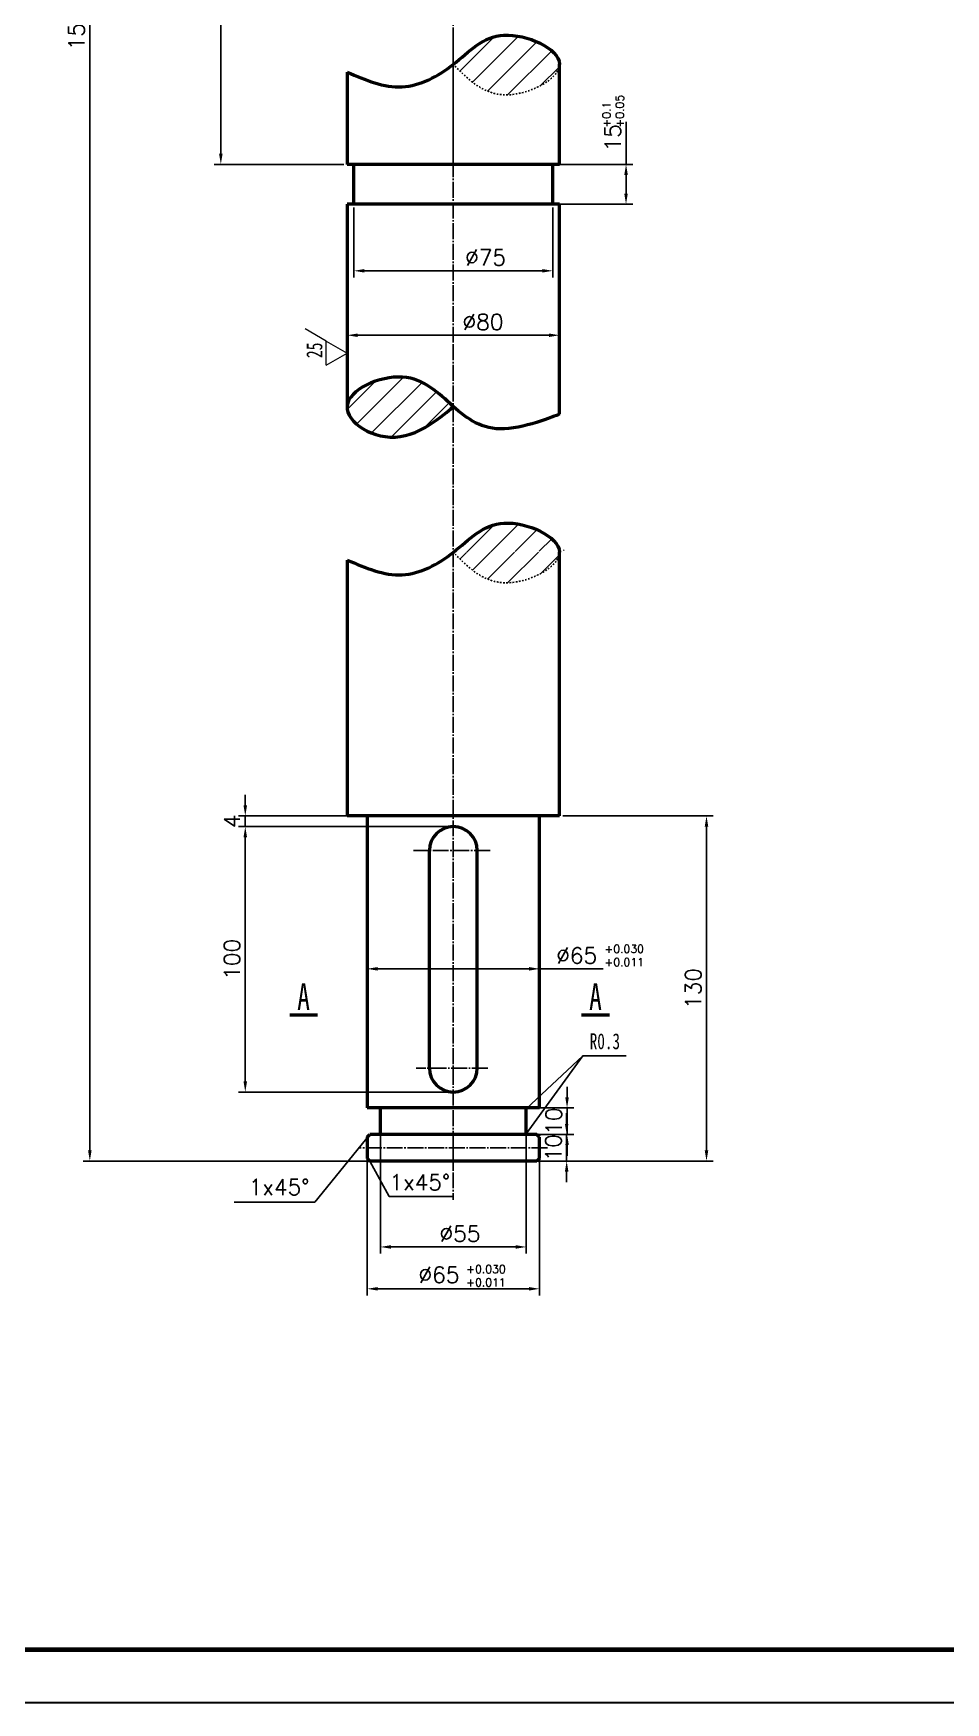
# Model space of a CAD drawing. Header units: millimetres. Extents: x -11803 to 14115, y -852 to 12275.
# Drawn here: x -7058 to -5339, y 6298 to 9443 of the extents above; entities that cross this region are included whole.
import ezdxf

# ---------------------------------------------------------------- set-up
doc = ezdxf.new("R2010")
doc.units = ezdxf.units.MM
for name, pattern in [('ACAD_ISO03W100', [30, 12, -18]), ('CENTERX2', [101.60000000000001, 63.5, -12.7, 12.7, -12.7]), ('EB_DASH', [6, 3, -3]), ('EB_DASHDOT', [39, 30, -3, 3, -3])]:
    doc.linetypes.add(name, pattern=pattern)
doc.layers.get('Defpoints').update_dxf_attribs({"lineweight": 0})
for name, color, linetype, lineweight in [('CAXA0', 7, 'Continuous', 70), ('CAXA1', 1, 'EB_DASHDOT', 25), ('中心线', 1, 'CENTERX2', 25), ('粗实线', 7, 'Continuous', 50), ('边框线', 2, 'Continuous', 90)]:
    doc.layers.add(name, color=color, linetype=linetype, lineweight=lineweight)
doc.layers.add('细实线', color=125, linetype='Continuous')
doc.layers.add('虚线', color=4, linetype='ACAD_ISO03W100')
doc.styles.add('6', font='SIMFANG.TTF', dxfattribs={"width": 0.72})
doc.styles.get("Standard").update_dxf_attribs({"font": 'txt', "bigfont": 'gbcbig.shx'})
doc.styles.add('TXT', font='SIMFANG.TTF', dxfattribs={"width": 0.7})
doc.dimstyles.new('Copy of ISO-25', dxfattribs={"dimtxt": 30, "dimasz": 20, "dimexe": 12.5, "dimexo": 6.25, "dimgap": 10, "dimtad": 1, "dimtxsty": 'Standard', "dimcen": 0, "dimadec": 0, "dimazin": 0, "dimtfac": 1, "dimtmove": 0, "dimatfit": 3, "dimfxl": 0, "dimtolj": 1, "dimtzin": 0, "dimarcsym": 0})

# ---------------------------------------------------------------- blocks, each defined once
blk = doc.blocks.new('*D235')
at = {"layer": 'Defpoints', "color": 0, "lineweight": 25}
for p in [(-6079.57953869523, 9195.96323980553), (-6079.57953869523, 9120.963239805533), (-5941.599022834386, 9120.963239805533)]:
    blk.add_point(p, dxfattribs=at)
at = {"layer": '细实线', "color": 0, "lineweight": -2}
for p, q in [((-5941.599022834386, 9195.96323980553), (-5941.599022834386, 9275.96323980553)), ((-6073.32953869523, 9195.96323980553), (-5929.099022834386, 9195.96323980553)), ((-5941.599022834386, 9140.963239805533), (-5941.599022834386, 9175.96323980553)), ((-6073.32953869523, 9120.963239805533), (-5929.099022834386, 9120.963239805533))]:
    blk.add_line(p, q, dxfattribs=at)
at = {"layer": '细实线', "color": 0, "lineweight": 25}
for points in [[(-5944.932356167719, 9175.96323980553), (-5938.265689501053, 9175.96323980553), (-5941.599022834386, 9195.96323980553)], [(-5944.932356167719, 9140.963239805533), (-5938.265689501053, 9140.963239805533), (-5941.599022834386, 9120.963239805533)]]:
    blk.add_solid(points, dxfattribs=at)
at = {"layer": '细实线', "color": 0, "insert": (-5966.599022834387, 9245.963239805527), "char_height": 30, "attachment_point": 5, "rotation": 90}
blk.add_mtext('\\A1;15', dxfattribs=at)
blk = doc.blocks.new('*D236')
at = {"layer": 'Defpoints', "color": 0, "lineweight": 25}
for p in [(-6454.579538695247, 9120.96323980553), (-6079.57953869523, 9120.963239805533), (-6079.57953869523, 8995.464666946293)]:
    blk.add_point(p, dxfattribs=at)
at = {"layer": '细实线', "color": 0, "lineweight": -2}
for p, q in [((-6454.579538695247, 9114.71323980553), (-6454.579538695247, 8982.964666946293)), ((-6079.57953869523, 9114.713239805533), (-6079.57953869523, 8982.964666946293)), ((-6434.579538695247, 8995.464666946293), (-6099.57953869523, 8995.464666946293))]:
    blk.add_line(p, q, dxfattribs=at)
at = {"layer": '细实线', "color": 0, "lineweight": 25}
for points in [[(-6434.579538695247, 8998.798000279627), (-6434.579538695247, 8992.131333612959), (-6454.579538695247, 8995.464666946293)], [(-6099.57953869523, 8998.798000279627), (-6099.57953869523, 8992.131333612959), (-6079.57953869523, 8995.464666946293)]]:
    blk.add_solid(points, dxfattribs=at)
at = {"layer": '细实线', "color": 0, "insert": (-6206.252444260448, 9020.464666946293), "char_height": 30, "attachment_point": 5}
blk.add_mtext('\\A1;%%c75', dxfattribs=at)
blk = doc.blocks.new('*D237')
at = {"layer": 'Defpoints', "color": 0, "lineweight": 25}
for p in [(-6467.079538695245, 8871.771625117208), (-6067.055114965266, 8874.05762182269), (-6067.055114965266, 8871.81083841979)]:
    blk.add_point(p, dxfattribs=at)
at = {"layer": '细实线', "color": 0, "lineweight": -2}
for p, q in [((-6467.079538695245, 8878.021625117208), (-6467.079538695245, 8886.55762182269)), ((-6447.079538695245, 8874.05762182269), (-6087.055114965266, 8874.05762182269)), ((-6067.055114965266, 8878.06083841979), (-6067.055114965266, 8886.55762182269))]:
    blk.add_line(p, q, dxfattribs=at)
at = {"layer": '细实线', "color": 0, "lineweight": 25}
for points in [[(-6447.079538695245, 8877.390955156025), (-6447.079538695245, 8870.724288489357), (-6467.079538695245, 8874.05762182269)], [(-6087.055114965266, 8877.390955156025), (-6087.055114965266, 8870.724288489357), (-6067.055114965266, 8874.05762182269)]]:
    blk.add_solid(points, dxfattribs=at)
at = {"layer": '细实线', "color": 0, "insert": (-6211.000502374402, 8899.05762182269), "char_height": 30, "attachment_point": 5}
blk.add_mtext('\\A1;%%c80', dxfattribs=at)
blk = doc.blocks.new('*D238')
at = {"layer": 'Defpoints', "color": 0, "lineweight": 25}
for p in [(-6414.763645172454, 11605.80897658528), (-6951.863180174652, 7318.450823155396), (-6414.763645172454, 7318.450823155396)]:
    blk.add_point(p, dxfattribs=at)
at = {"layer": '细实线', "color": 0, "lineweight": -2}
for p, q in [((-6421.013645172454, 11605.80897658528), (-6964.363180174651, 11605.80897658528)), ((-6951.863180174651, 11585.80897658528), (-6951.863180174652, 7338.450823155396)), ((-6421.013645172454, 7318.450823155396), (-6964.363180174652, 7318.450823155396))]:
    blk.add_line(p, q, dxfattribs=at)
at = {"layer": '细实线', "color": 0, "lineweight": 25}
for points in [[(-6955.196513507984, 11585.80897658528), (-6948.529846841318, 11585.80897658528), (-6951.863180174651, 11605.80897658528)], [(-6955.196513507985, 7338.450823155396), (-6948.529846841319, 7338.450823155396), (-6951.863180174652, 7318.450823155396)]]:
    blk.add_solid(points, dxfattribs=at)
at = {"layer": '细实线', "color": 0, "insert": (-6976.863180174653, 9462.129899870337), "char_height": 30, "attachment_point": 5, "rotation": 90}
blk.add_mtext('\\A1;1550', dxfattribs=at)
blk = doc.blocks.new('*D239')
at = {"layer": 'Defpoints', "color": 0, "lineweight": 25}
for p in [(-6142.967912314563, 7418.450823155396), (-6142.967912314562, 7368.450823155396), (-6052.727724963976, 7368.450823155396)]:
    blk.add_point(p, dxfattribs=at)
at = {"layer": '细实线', "color": 0, "lineweight": -2}
for p, q in [((-6052.727724963976, 7438.450823155396), (-6052.727724963976, 7458.450823155396)), ((-6136.717912314563, 7418.450823155396), (-6040.227724963976, 7418.450823155396)), ((-6052.727724963976, 7418.450823155396), (-6052.727724963976, 7368.450823155396)), ((-6136.717912314562, 7368.450823155396), (-6040.227724963976, 7368.450823155396)), ((-6052.727724963976, 7348.450823155396), (-6052.727724963976, 7328.450823155396))]:
    blk.add_line(p, q, dxfattribs=at)
at = {"layer": '细实线', "color": 0, "lineweight": 25}
for points in [[(-6056.061058297309, 7438.450823155396), (-6049.394391630643, 7438.450823155396), (-6052.727724963976, 7418.450823155396)], [(-6056.061058297309, 7348.450823155396), (-6049.394391630643, 7348.450823155396), (-6052.727724963976, 7368.450823155396)]]:
    blk.add_solid(points, dxfattribs=at)
at = {"layer": '细实线', "color": 0, "insert": (-6077.727724963977, 7393.450823155395), "char_height": 30, "attachment_point": 5, "rotation": 90}
blk.add_mtext('\\A1;10', dxfattribs=at)
blk = doc.blocks.new('*D240')
at = {"layer": 'Defpoints', "color": 0, "lineweight": 25}
for p in [(-6188.087417466657, 7368.450823155396), (-6188.087417466657, 7318.450823155396), (-6053.469890632934, 7318.450823155395)]:
    blk.add_point(p, dxfattribs=at)
at = {"layer": '细实线', "color": 0, "lineweight": -2}
for p, q in [((-6053.469890632934, 7388.450823155395), (-6053.469890632934, 7408.450823155395)), ((-6181.837417466657, 7368.450823155396), (-6040.969890632934, 7368.450823155395)), ((-6053.469890632934, 7368.450823155395), (-6053.469890632934, 7318.450823155395)), ((-6181.837417466657, 7318.450823155396), (-6040.969890632934, 7318.450823155395)), ((-6053.469890632934, 7298.450823155395), (-6053.469890632934, 7278.450823155395))]:
    blk.add_line(p, q, dxfattribs=at)
at = {"layer": '细实线', "color": 0, "lineweight": 25}
for points in [[(-6056.803223966267, 7388.450823155395), (-6050.136557299601, 7388.450823155395), (-6053.469890632934, 7368.450823155395)], [(-6056.803223966267, 7298.450823155395), (-6050.136557299601, 7298.450823155395), (-6053.469890632934, 7318.450823155395)]]:
    blk.add_solid(points, dxfattribs=at)
at = {"layer": '细实线', "color": 0, "insert": (-6078.469890632936, 7343.450823155395), "char_height": 30, "attachment_point": 5, "rotation": 90}
blk.add_mtext('\\A1;10', dxfattribs=at)
blk = doc.blocks.new('*D241')
at = {"layer": 'Defpoints', "color": 0, "lineweight": 25}
for p in [(-6067.002002671634, 7968.450823155395), (-6187.462417466657, 7318.450823155396), (-5790.01418146749, 7318.450823155395)]:
    blk.add_point(p, dxfattribs=at)
at = {"layer": '细实线', "color": 0, "lineweight": -2}
for p, q in [((-6060.752002671634, 7968.450823155395), (-5777.51418146749, 7968.450823155395)), ((-5790.01418146749, 7948.450823155395), (-5790.01418146749, 7338.450823155395)), ((-6181.212417466657, 7318.450823155396), (-5777.51418146749, 7318.450823155395))]:
    blk.add_line(p, q, dxfattribs=at)
at = {"layer": '细实线', "color": 0, "lineweight": 25}
for points in [[(-5793.347514800823, 7948.450823155395), (-5786.680848134157, 7948.450823155395), (-5790.01418146749, 7968.450823155395)], [(-5793.347514800823, 7338.450823155395), (-5786.680848134157, 7338.450823155395), (-5790.01418146749, 7318.450823155395)]]:
    blk.add_solid(points, dxfattribs=at)
at = {"layer": '细实线', "color": 0, "insert": (-5815.014181467491, 7643.450823155395), "char_height": 30, "attachment_point": 5, "rotation": 90}
blk.add_mtext('\\A1;130', dxfattribs=at)
blk = doc.blocks.new('*D242')
at = {"layer": 'Defpoints', "color": 0, "lineweight": 25}
for p in [(-6267.002002671634, 7968.450823155395), (-6658.998432698459, 7948.450823155395), (-6267.002002671634, 7948.450823155395)]:
    blk.add_point(p, dxfattribs=at)
at = {"layer": '细实线', "color": 0, "lineweight": -2}
for p, q in [((-6658.998432698459, 7988.450823155395), (-6658.998432698459, 8008.450823155395)), ((-6273.252002671634, 7968.450823155395), (-6671.498432698459, 7968.450823155395)), ((-6658.998432698459, 7968.450823155395), (-6658.998432698459, 7948.450823155395)), ((-6273.252002671634, 7948.450823155395), (-6671.498432698459, 7948.450823155395)), ((-6658.998432698459, 7928.450823155395), (-6658.998432698459, 7908.450823155395))]:
    blk.add_line(p, q, dxfattribs=at)
at = {"layer": '细实线', "color": 0, "lineweight": 25}
for points in [[(-6662.331766031792, 7988.450823155395), (-6655.665099365126, 7988.450823155395), (-6658.998432698459, 7968.450823155395)], [(-6662.331766031792, 7928.450823155395), (-6655.665099365126, 7928.450823155395), (-6658.998432698459, 7948.450823155395)]]:
    blk.add_solid(points, dxfattribs=at)
at = {"layer": '细实线', "color": 0, "insert": (-6683.99843269846, 7958.450823155394), "char_height": 30, "attachment_point": 5, "rotation": 90}
blk.add_mtext('\\A1;4', dxfattribs=at)
blk = doc.blocks.new('*D243')
at = {"layer": 'Defpoints', "color": 0, "lineweight": 25}
for p in [(-6267.002002671634, 7948.450823155395), (-6658.99843269846, 7448.450823155395), (-6267.002002671634, 7448.450823155395)]:
    blk.add_point(p, dxfattribs=at)
at = {"layer": '细实线', "color": 0, "lineweight": -2}
for p, q in [((-6273.252002671634, 7948.450823155395), (-6671.49843269846, 7948.450823155395)), ((-6658.99843269846, 7928.450823155395), (-6658.99843269846, 7468.450823155395)), ((-6273.252002671634, 7448.450823155395), (-6671.49843269846, 7448.450823155395))]:
    blk.add_line(p, q, dxfattribs=at)
at = {"layer": '细实线', "color": 0, "lineweight": 25}
for points in [[(-6662.331766031793, 7928.450823155395), (-6655.665099365126, 7928.450823155395), (-6658.99843269846, 7948.450823155395)], [(-6662.331766031793, 7468.450823155395), (-6655.665099365126, 7468.450823155395), (-6658.99843269846, 7448.450823155395)]]:
    blk.add_solid(points, dxfattribs=at)
at = {"layer": '细实线', "color": 0, "insert": (-6683.99843269846, 7698.450823155394), "char_height": 30, "attachment_point": 5, "rotation": 90}
blk.add_mtext('\\A1;100', dxfattribs=at)
blk = doc.blocks.new('*D244')
at = {"layer": 'Defpoints', "color": 0, "lineweight": 25}
for p in [(-6429.502002671634, 7693.450823155395), (-6104.502002671641, 7693.450823155395), (-6104.502002671641, 7680.510533012937)]:
    blk.add_point(p, dxfattribs=at)
at = {"layer": '细实线', "color": 0, "lineweight": -2}
for p, q in [((-6429.502002671634, 7687.200823155395), (-6429.502002671634, 7668.010533012937)), ((-6409.502002671634, 7680.510533012937), (-6124.502002671641, 7680.510533012937)), ((-6104.502002671641, 7687.200823155395), (-6104.502002671641, 7668.010533012937)), ((-6104.502002671641, 7680.510533012937), (-5984.502002671641, 7680.510533012937))]:
    blk.add_line(p, q, dxfattribs=at)
at = {"layer": '细实线', "color": 0, "lineweight": 25}
for points in [[(-6409.502002671634, 7683.84386634627), (-6409.502002671634, 7677.177199679604), (-6429.502002671634, 7680.510533012937)], [(-6124.502002671641, 7683.84386634627), (-6124.502002671641, 7677.177199679604), (-6104.502002671641, 7680.510533012937)]]:
    blk.add_solid(points, dxfattribs=at)
at = {"layer": '细实线', "color": 0, "insert": (-6034.502002671641, 7705.510533012937), "char_height": 30, "attachment_point": 5}
blk.add_mtext('\\A1;%%C65', dxfattribs=at)
blk = doc.blocks.new('*D245')
at = {"layer": 'Defpoints', "color": 0, "lineweight": 25}
for p in [(-6404.502002671634, 7393.450823155269), (-6129.502002671634, 7393.450823155185), (-6129.502002671634, 7156.543231015319)]:
    blk.add_point(p, dxfattribs=at)
at = {"layer": '细实线', "color": 0, "lineweight": -2}
for p, q in [((-6404.502002671634, 7387.200823155269), (-6404.502002671634, 7144.043231015319)), ((-6129.502002671634, 7387.200823155185), (-6129.502002671634, 7144.043231015319)), ((-6384.502002671634, 7156.543231015319), (-6149.502002671634, 7156.543231015319))]:
    blk.add_line(p, q, dxfattribs=at)
at = {"layer": '细实线', "color": 0, "lineweight": 25}
for points in [[(-6384.502002671634, 7159.876564348652), (-6384.502002671634, 7153.209897681986), (-6404.502002671634, 7156.543231015319)], [(-6149.502002671634, 7159.876564348652), (-6149.502002671634, 7153.209897681986), (-6129.502002671634, 7156.543231015319)]]:
    blk.add_solid(points, dxfattribs=at)
at = {"layer": '细实线', "color": 0, "insert": (-6254.351376336257, 7181.543231015319), "char_height": 30, "attachment_point": 5}
blk.add_mtext('\\A1;%%C55', dxfattribs=at)
blk = doc.blocks.new('*D246')
at = {"layer": 'Defpoints', "color": 0, "lineweight": 25}
for p in [(-6429.502002671634, 7343.450823155396), (-6104.502002671634, 7343.450823155396), (-6104.502002671634, 7077.747976880746)]:
    blk.add_point(p, dxfattribs=at)
at = {"layer": '细实线', "color": 0, "lineweight": -2}
for p, q in [((-6429.502002671634, 7337.200823155396), (-6429.502002671634, 7065.247976880746)), ((-6104.502002671634, 7337.200823155396), (-6104.502002671634, 7065.247976880746)), ((-6409.502002671634, 7077.747976880746), (-6124.502002671634, 7077.747976880746))]:
    blk.add_line(p, q, dxfattribs=at)
at = {"layer": '细实线', "color": 0, "lineweight": 25}
for points in [[(-6409.502002671634, 7081.081310214079), (-6409.502002671634, 7074.414643547413), (-6429.502002671634, 7077.747976880746)], [(-6124.502002671634, 7081.081310214079), (-6124.502002671634, 7074.414643547413), (-6104.502002671634, 7077.747976880746)]]:
    blk.add_solid(points, dxfattribs=at)
at = {"layer": '细实线', "color": 0, "insert": (-6294.079708876161, 7104.057001517198), "char_height": 30, "attachment_point": 5}
blk.add_mtext('\\A1;%%C65', dxfattribs=at)
blk = doc.blocks.new('*D253')
at = {"layer": 'Defpoints', "color": 0, "lineweight": 25}
for p in [(-6705.046504171027, 9910.808976585282), (-6455.57953869523, 9910.808976585282), (-6467.079538695245, 9195.96323980553)]:
    blk.add_point(p, dxfattribs=at)
at = {"layer": '细实线', "color": 0, "lineweight": -2}
for p, q in [((-6461.82953869523, 9910.808976585282), (-6717.546504171027, 9910.808976585282)), ((-6705.046504171027, 9215.96323980553), (-6705.046504171027, 9890.808976585282)), ((-6473.329538695245, 9195.96323980553), (-6717.546504171027, 9195.96323980553))]:
    blk.add_line(p, q, dxfattribs=at)
at = {"layer": '细实线', "color": 0, "lineweight": 25}
for points in [[(-6708.37983750436, 9890.808976585282), (-6701.713170837694, 9890.808976585282), (-6705.046504171027, 9910.808976585282)], [(-6708.37983750436, 9215.96323980553), (-6701.713170837694, 9215.96323980553), (-6705.046504171027, 9195.96323980553)]]:
    blk.add_solid(points, dxfattribs=at)
at = {"layer": '细实线', "color": 0, "insert": (-6730.046504171028, 9553.386108195404), "char_height": 30, "attachment_point": 5, "rotation": 90}
blk.add_mtext('\\A1;191', dxfattribs=at)

msp = doc.modelspace()

# ---------------------------------------------------------------- hatches: boundary and pattern name
at = {"layer": '粗实线', "lineweight": 25}
h = msp.add_hatch(dxfattribs=at)
h.set_pattern_fill('ANSI31', color=256, scale=10, style=0)
h.set_pattern_definition([(45, (7914.472290572128, 1383.271806829358), (-22.45064030267288, 22.45064030267288), [])])
edge = h.paths.add_edge_path()
edge.add_spline(control_points=[(-6371.08848937762, 8795.284945198633), (-6377.104514215691, 8795.166580447514), (-6383.312491003904, 8794.560466838346), (-6389.541556862718, 8793.524088042166)], knot_values=[344.4881890588413, 344.4881890588413, 344.4881890588413, 344.4881890588413, 360.8920552462677, 360.8920552462677, 360.8920552462677, 360.8920552462677], weights=[0.9999999999999998, 0.9999999999999998, 0.9999999999999998, 0.9999999999999998], degree=3, periodic=0)
edge.add_spline(control_points=[(-6389.541556862718, 8793.524088042166), (-6393.694267435261, 8792.833168844712), (-6397.856350928068, 8791.951020675253), (-6401.977181302762, 8790.894675732616)], knot_values=[360.8920552462677, 360.8920552462677, 360.8920552462677, 360.8920552462677, 371.8279660378852, 371.8279660378852, 371.8279660378852, 371.8279660378852], weights=[0.9999999999999998, 0.9999999999999998, 0.9999999999999998, 0.9999999999999998], degree=3, periodic=0)
edge.add_spline(control_points=[(-6401.977181302762, 8790.894675732616), (-6406.098011677479, 8789.838330789986), (-6410.177588934032, 8788.607789074164), (-6414.165287034142, 8787.220082784)], knot_values=[371.8279660378852, 371.8279660378852, 371.8279660378852, 371.8279660378852, 382.7638768295027, 382.7638768295027, 382.7638768295027, 382.7638768295027], weights=[0.9999999999999998, 0.9999999999999997, 0.9999999999999996, 0.9999999999999994], degree=3, periodic=0)
edge.add_spline(control_points=[(-6414.165287034142, 8787.220082784), (-6420.146834184226, 8785.13852334874), (-6425.921653232244, 8782.703343621197), (-6431.31888129855, 8779.972027272386)], knot_values=[382.7638768295027, 382.7638768295027, 382.7638768295027, 382.7638768295027, 399.167743016929, 399.167743016929, 399.167743016929, 399.167743016929], weights=[0.9999999999999994, 0.9999999999999996, 0.9999999999999997, 0.9999999999999998], degree=3, periodic=0)
edge.add_spline(control_points=[(-6431.31888129855, 8779.972027272386), (-6434.917033342772, 8778.151149706515), (-6438.347367172919, 8776.198655864533), (-6441.559256750612, 8774.13157794526)], knot_values=[399.167743016929, 399.167743016929, 399.167743016929, 399.167743016929, 410.1036538085465, 410.1036538085465, 410.1036538085465, 410.1036538085465], weights=[0.9999999999999998, 0.9999999999999998, 0.9999999999999998, 0.9999999999999998], degree=3, periodic=0)
edge.add_spline(control_points=[(-6441.559256750612, 8774.13157794526), (-6444.771146328303, 8772.064500025988), (-6447.76459165354, 8769.882838029427), (-6450.488966687939, 8767.603624154404)], knot_values=[410.1036538085465, 410.1036538085465, 410.1036538085465, 410.1036538085465, 421.0395646001641, 421.0395646001641, 421.0395646001641, 421.0395646001641], weights=[0.9999999999999998, 0.9999999999999998, 0.9999999999999998, 0.9999999999999998], degree=3, periodic=0)
edge.add_spline(control_points=[(-6450.488966687939, 8767.603624154404), (-6453.213341722359, 8765.324410279387), (-6455.668646465918, 8762.947644525902), (-6457.804254880255, 8760.49035909278)], knot_values=[421.0395646001641, 421.0395646001641, 421.0395646001641, 421.0395646001641, 431.9754753917816, 431.9754753917816, 431.9754753917816, 431.9754753917816], weights=[0.9999999999999998, 0.9999999999999999, 0.9999999999999999, 0.9999999999999999], degree=3, periodic=0)
edge.add_spline(control_points=[(-6457.804254880255, 8760.49035909278), (-6459.405961191009, 8758.64739501794), (-6460.827838316576, 8756.759138623303), (-6462.048528397012, 8754.832775367751)], knot_values=[431.9754753917816, 431.9754753917816, 431.9754753917816, 431.9754753917816, 440.1774084854948, 440.1774084854948, 440.1774084854948, 440.1774084854948], weights=[0.9999999999999999, 0.9999999999999999, 0.9999999999999999, 0.9999999999999999], degree=3, periodic=0)
edge.add_spline(control_points=[(-6462.048528397012, 8754.832775367751), (-6462.862321783969, 8753.548533197383), (-6463.586698706424, 8752.247354644387), (-6464.215330909579, 8750.931368733614)], knot_values=[440.1774084854948, 440.1774084854948, 440.1774084854948, 440.1774084854948, 445.6453638813035, 445.6453638813035, 445.6453638813035, 445.6453638813035], weights=[0.9999999999999999, 0.9999999999999999, 0.9999999999999999, 0.9999999999999999], degree=3, periodic=0)
edge.add_spline(control_points=[(-6464.215330909579, 8750.931368733614), (-6464.843963112709, 8749.615382822836), (-6465.376850596567, 8748.284589554287), (-6465.807665106324, 8746.941117952814)], knot_values=[445.6453638813035, 445.6453638813035, 445.6453638813035, 445.6453638813035, 451.1133192771123, 451.1133192771123, 451.1133192771123, 451.1133192771123], weights=[0.9999999999999999, 0.9999999999999998, 0.9999999999999998, 0.9999999999999998], degree=3, periodic=0)
edge.add_spline(control_points=[(-6465.807665106324, 8746.941117952814), (-6466.238479616082, 8745.597646351342), (-6466.567221151741, 8744.241496416947), (-6466.787561458506, 8742.874797174483)], knot_values=[451.1133192771123, 451.1133192771123, 451.1133192771123, 451.1133192771123, 456.581274672921, 456.581274672921, 456.581274672921, 456.581274672921], weights=[0.9999999999999998, 0.9999999999999998, 0.9999999999999998, 0.9999999999999998], degree=3, periodic=0)
edge.add_spline(control_points=[(-6466.787561458506, 8742.874797174483), (-6466.900968089209, 8742.171372737315), (-6467.065515525783, 8740.799243886888), (-6467.118404653243, 8739.417661513084), (-6467.11836554919, 8738.745441164043)], knot_values=[456.581274672921, 456.581274672921, 456.581274672921, 456.581274672921, 459.3955686501554, 462.0492300687298, 462.0492300687298, 462.0492300687298, 462.0492300687298], weights=[0.9999999999999998, 0.9999999999999998, 0.9999999999999998, 0.9999999999999998, 0.9999999999999998], degree=3, periodic=0)
edge.add_line((-6467.079538695243, 8739.721778121559), (-6467.079538695245, 8737.309718580469))
edge.add_spline(control_points=[(-6467.079538695245, 8737.309718580418), (-6467.030566141795, 8736.399389643007), (-6466.935522656613, 8735.486574793089), (-6466.795863581945, 8734.572513459087)], knot_values=[463.9352558052053, 463.9352558052053, 463.9352558052053, 463.9352558052053, 467.5171854645386, 467.5171854645386, 467.5171854645386, 467.5171854645386], weights=[0.9999999999999998, 0.9999999999999998, 0.9999999999999998, 0.9999999999999998], degree=3, periodic=0)
edge.add_spline(control_points=[(-6466.795863581945, 8734.572513459087), (-6466.582668554813, 8733.17716316505), (-6466.265504865489, 8731.778908162494), (-6465.849549641553, 8730.382157503009)], knot_values=[467.5171854645386, 467.5171854645386, 467.5171854645386, 467.5171854645386, 472.9851408603473, 472.9851408603473, 472.9851408603473, 472.9851408603473], weights=[0.9999999999999998, 0.9999999999999998, 0.9999999999999998, 0.9999999999999998], degree=3, periodic=0)
edge.add_spline(control_points=[(-6465.849549641553, 8730.382157503009), (-6465.433594417615, 8728.98540684352), (-6464.918847659064, 8727.590160527103), (-6464.310486493479, 8726.200827605346)], knot_values=[472.9851408603473, 472.9851408603473, 472.9851408603473, 472.9851408603473, 478.4530962561561, 478.4530962561561, 478.4530962561561, 478.4530962561561], weights=[0.9999999999999998, 0.9999999999999998, 0.9999999999999998, 0.9999999999999998], degree=3, periodic=0)
edge.add_spline(control_points=[(-6464.310486493479, 8726.200827605346), (-6463.702125327894, 8724.81149468359), (-6463.000149755275, 8723.428075156495), (-6462.209736903198, 8722.054978075648)], knot_values=[478.4530962561561, 478.4530962561561, 478.4530962561561, 478.4530962561561, 483.9210516519649, 483.9210516519649, 483.9210516519649, 483.9210516519649], weights=[0.9999999999999998, 0.9999999999999998, 0.9999999999999998, 0.9999999999999998], degree=3, periodic=0)
edge.add_spline(control_points=[(-6462.209736903198, 8722.054978075648), (-6461.419324051121, 8720.6818809948), (-6460.540473919587, 8719.319106360203), (-6459.578363636176, 8717.971063223447)], knot_values=[483.9210516519649, 483.9210516519649, 483.9210516519649, 483.9210516519649, 489.3890070477737, 489.3890070477737, 489.3890070477737, 489.3890070477737], weights=[0.9999999999999998, 0.9999999999999998, 0.9999999999999998, 0.9999999999999998], degree=3, periodic=0)
edge.add_spline(control_points=[(-6459.578363636176, 8717.971063223447), (-6458.135198211061, 8715.948998518314), (-6456.504697444218, 8713.960079683324), (-6454.704334141228, 8712.01918726759)], knot_values=[489.3890070477737, 489.3890070477737, 489.3890070477737, 489.3890070477737, 497.5909401414868, 497.5909401414868, 497.5909401414868, 497.5909401414868], weights=[0.9999999999999998, 0.9999999999999998, 0.9999999999999998, 0.9999999999999998], degree=3, periodic=0)
edge.add_spline(control_points=[(-6454.704334141228, 8712.01918726759), (-6453.504091939234, 8710.725258990435), (-6452.228355276729, 8709.452675788507), (-6450.882301281294, 8708.205846713394)], knot_values=[497.5909401414868, 497.5909401414868, 497.5909401414868, 497.5909401414868, 503.0588955372956, 503.0588955372956, 503.0588955372956, 503.0588955372956], weights=[0.9999999999999998, 0.9999999999999998, 0.9999999999999998, 0.9999999999999998], degree=3, periodic=0)
edge.add_spline(control_points=[(-6450.882301281294, 8708.205846713394), (-6449.536247285856, 8706.95901763828), (-6448.119875957487, 8705.737942689982), (-6446.638364423765, 8704.547030920094)], knot_values=[503.0588955372956, 503.0588955372956, 503.0588955372956, 503.0588955372956, 508.5268509331044, 508.5268509331044, 508.5268509331044, 508.5268509331044], weights=[0.9999999999999998, 0.9999999999999998, 0.9999999999999998, 0.9999999999999998], degree=3, periodic=0)
edge.add_spline(control_points=[(-6446.638364423765, 8704.547030920094), (-6443.67534135632, 8702.165207380312), (-6440.451757467459, 8699.904036554159), (-6437.009029777812, 8697.798790854353)], knot_values=[508.5268509331044, 508.5268509331044, 508.5268509331044, 508.5268509331044, 519.4627617247219, 519.4627617247219, 519.4627617247219, 519.4627617247219], weights=[0.9999999999999998, 0.9999999999999998, 0.9999999999999998, 0.9999999999999998], degree=3, periodic=0)
edge.add_spline(control_points=[(-6437.009029777812, 8697.798790854353), (-6433.566302088162, 8695.693545154547), (-6429.904430597726, 8693.744224581089), (-6426.064832327131, 8691.986101546703)], knot_values=[519.4627617247219, 519.4627617247219, 519.4627617247219, 519.4627617247219, 530.3986725163395, 530.3986725163395, 530.3986725163395, 530.3986725163395], weights=[0.9999999999999998, 0.9999999999999998, 0.9999999999999998, 0.9999999999999998], degree=3, periodic=0)
edge.add_spline(control_points=[(-6426.064832327131, 8691.986101546703), (-6422.225234056536, 8690.227978512317), (-6418.207909005778, 8688.661053017), (-6414.054274195487, 8687.320597473477)], knot_values=[530.3986725163395, 530.3986725163395, 530.3986725163395, 530.3986725163395, 541.334583307957, 541.334583307957, 541.334583307957, 541.334583307957], weights=[0.9999999999999998, 0.9999999999999998, 0.9999999999999998, 0.9999999999999998], degree=3, periodic=0)
edge.add_spline(control_points=[(-6414.054274195487, 8687.320597473477), (-6409.900639385192, 8685.980141929951), (-6405.610694815368, 8684.866156338223), (-6401.225857506637, 8684.013913111006)], knot_values=[541.334583307957, 541.334583307957, 541.334583307957, 541.334583307957, 552.2704940995745, 552.2704940995745, 552.2704940995745, 552.2704940995745], weights=[0.9999999999999998, 1, 1, 1], degree=3, periodic=0)
edge.add_spline(control_points=[(-6401.225857506637, 8684.013913111006), (-6396.841020197902, 8683.16166988379), (-6392.361290150264, 8682.571169021088), (-6387.828084384346, 8682.277682935624)], knot_values=[552.2704940995745, 552.2704940995745, 552.2704940995745, 552.2704940995745, 563.206404891192, 563.206404891192, 563.206404891192, 563.206404891192], weights=[1, 1, 1, 1], degree=3, periodic=0)
edge.add_spline(control_points=[(-6387.828084384346, 8682.277682935624), (-6383.294878618428, 8681.98419685016), (-6378.708197134229, 8681.987725541934), (-6374.109456952378, 8682.323541423666)], knot_values=[563.206404891192, 563.206404891192, 563.206404891192, 563.206404891192, 574.1423156828096, 574.1423156828096, 574.1423156828096, 574.1423156828096], weights=[1, 1, 1, 1], degree=3, periodic=0)
edge.add_spline(control_points=[(-6374.109456952378, 8682.323541423666), (-6371.793185009717, 8682.492683596087), (-6367.18837115944, 8682.995864335273), (-6362.592359342716, 8683.849098108261), (-6360.317868807422, 8684.3503398002)], knot_values=[574.1423156828096, 574.1423156828096, 574.1423156828096, 574.1423156828096, 579.6504640739753, 585.0782264744271, 585.0782264744271, 585.0782264744271, 585.0782264744271], weights=[1, 1, 1, 1, 1], degree=3, periodic=0)
edge.add_spline(control_points=[(-6360.317868807422, 8684.3503398002), (-6355.73520218438, 8685.360246650145), (-6351.179423593057, 8686.685820006223), (-6346.686972886182, 8688.257777543367)], knot_values=[585.0782264744271, 585.0782264744271, 585.0782264744271, 585.0782264744271, 596.0141372660446, 596.0141372660446, 596.0141372660446, 596.0141372660446], weights=[1, 1, 1, 1], degree=3, periodic=0)
edge.add_spline(control_points=[(-6346.686972886182, 8688.257777543367), (-6342.194522179307, 8689.829735080513), (-6337.765399356878, 8691.648076798727), (-6333.436044271626, 8693.643520372942)], knot_values=[596.0141372660446, 596.0141372660446, 596.0141372660446, 596.0141372660446, 606.9500480576621, 606.9500480576621, 606.9500480576621, 606.9500480576621], weights=[1, 1, 1, 1], degree=3, periodic=0)
edge.add_spline(control_points=[(-6333.436044271626, 8693.643520372942), (-6326.942011643749, 8696.636685734262), (-6320.672456424514, 8700.028330271587), (-6314.750363116878, 8703.584626137817)], knot_values=[606.9500480576621, 606.9500480576621, 606.9500480576621, 606.9500480576621, 623.3539142450884, 623.3539142450884, 623.3539142450884, 623.3539142450884], weights=[1, 1, 1, 1], degree=3, periodic=0)
edge.add_spline(control_points=[(-6314.750363116878, 8703.584626137817), (-6306.854238706697, 8708.326353959459), (-6299.57582436158, 8713.36079525471), (-6293.206638903348, 8718.133691423049)], knot_values=[623.3539142450884, 623.3539142450884, 623.3539142450884, 623.3539142450884, 645.2257358283234, 645.2257358283234, 645.2257358283234, 645.2257358283234], weights=[1, 1, 1, 1], degree=3, periodic=0)
edge.add_spline(control_points=[(-6293.206638903348, 8718.133691423049), (-6290.022046174232, 8720.520139507218), (-6287.064760666837, 8722.841201309659), (-6284.371222233891, 8725.027594505305)], knot_values=[645.2257358283234, 645.2257358283234, 645.2257358283234, 645.2257358283234, 656.1616466199409, 656.1616466199409, 656.1616466199409, 656.1616466199409], weights=[1, 1, 1, 1], degree=3, periodic=0)
edge.add_spline(control_points=[(-6284.371222233891, 8725.027594505305), (-6278.984145368002, 8729.400380896597), (-6274.652056799907, 8733.234492860714), (-6271.666475351429, 8735.975671797129)], knot_values=[656.1616466199409, 656.1616466199409, 656.1616466199409, 656.1616466199409, 678.033468203176, 678.033468203176, 678.033468203176, 678.033468203176], weights=[1, 1, 1, 1], degree=3, periodic=0)
edge.add_spline(control_points=[(-6271.666475351429, 8735.975671797129), (-6269.31416070739, 8738.13542374677), (-6267.797721631729, 8739.616712135019), (-6267.259740572354, 8740.1484479547)], knot_values=[678.033468203176, 678.033468203176, 678.033468203176, 678.033468203176, 695.2660934356626, 695.2660934356626, 695.2660934356626, 695.2660934356626], weights=[1, 0.9999999999999999, 1, 1], degree=3, periodic=0)
edge.add_spline(control_points=[(-6267.259740572348, 8740.148447954702), (-6271.775135162748, 8744.171908848526), (-6276.274885100538, 8748.276734962961), (-6280.819583862869, 8752.340477082205)], knot_values=[221.8959114968353, 221.8959114968353, 221.8959114968353, 221.8959114968353, 240.5970365384748, 240.5970365384748, 240.5970365384748, 240.5970365384748], weights=[1, 1, 1, 1], degree=3, periodic=0)
edge.add_spline(control_points=[(-6280.819583862869, 8752.340477082205), (-6288.792433645272, 8759.469575657384), (-6296.903619454482, 8766.472232735636), (-6305.480294596811, 8772.687326564483)], knot_values=[240.5970365384748, 240.5970365384748, 240.5970365384748, 240.5970365384748, 273.4047689133274, 273.4047689133274, 273.4047689133274, 273.4047689133274], weights=[1, 1, 1, 1], degree=3, periodic=0)
edge.add_spline(control_points=[(-6305.480294596811, 8772.687326564483), (-6311.198078025058, 8776.830722450388), (-6317.122745601304, 8780.624090225434), (-6323.351231638604, 8783.87154196298)], knot_values=[273.4047689133274, 273.4047689133274, 273.4047689133274, 273.4047689133274, 295.2765904965624, 295.2765904965624, 295.2765904965624, 295.2765904965624], weights=[1, 0.9999999999999999, 0.9999999999999998, 0.9999999999999998], degree=3, periodic=0)
edge.add_spline(control_points=[(-6323.351231638604, 8783.87154196298), (-6328.02259616658, 8786.307130766141), (-6332.864858578887, 8788.435641798204), (-6337.918913038811, 8790.17443484011)], knot_values=[295.2765904965624, 295.2765904965624, 295.2765904965624, 295.2765904965624, 311.6804566839887, 311.6804566839887, 311.6804566839887, 311.6804566839887], weights=[0.9999999999999998, 0.9999999999999998, 0.9999999999999998, 0.9999999999999998], degree=3, periodic=0)
edge.add_spline(control_points=[(-6337.918913038811, 8790.17443484011), (-6341.288282678761, 8791.333630201381), (-6344.751782117652, 8792.319617567027), (-6348.321528144606, 8793.107910946213)], knot_values=[311.6804566839887, 311.6804566839887, 311.6804566839887, 311.6804566839887, 322.6163674756062, 322.6163674756062, 322.6163674756062, 322.6163674756062], weights=[0.9999999999999998, 0.9999999999999998, 0.9999999999999998, 0.9999999999999998], degree=3, periodic=0)
edge.add_spline(control_points=[(-6348.321528144606, 8793.107910946213), (-6351.891274171565, 8793.896204325403), (-6355.567266786584, 8794.486803718133), (-6359.361622778788, 8794.855223133574)], knot_values=[322.6163674756062, 322.6163674756062, 322.6163674756062, 322.6163674756062, 333.5522782672238, 333.5522782672238, 333.5522782672238, 333.5522782672238], weights=[0.9999999999999998, 0.9999999999999998, 0.9999999999999998, 0.9999999999999998], degree=3, periodic=0)
edge.add_spline(control_points=[(-6359.361622778788, 8794.855223133574), (-6360.424444452479, 8794.958419602368), (-6364.251954730393, 8795.264605085144), (-6368.201222370169, 8795.34175191901), (-6371.08848937762, 8795.284945198633)], knot_values=[333.5522782672238, 333.5522782672238, 333.5522782672238, 333.5522782672238, 336.6154919020948, 344.4881890588413, 344.4881890588413, 344.4881890588413, 344.4881890588413], weights=[0.9999999999999998, 0.9999999999999998, 0.9999999999999998, 0.9999999999999998, 0.9999999999999998], degree=3, periodic=0)
edge = h.paths.add_edge_path()
edge.add_spline(control_points=[(-6267.079538695238, 8464.98883637909), (-6238.512125644353, 8436.243655540873), (-6181.619382699093, 8378.996883443144), (-6067.559195070717, 8436.601661547911), (-6067.079538695238, 8464.664636131065)], knot_values=[0, 0, 0, 0, 121.3069647300627, 241.5859619338994, 241.5859619338994, 241.5859619338994, 241.5859619338994], weights=[1, 1, 1, 1, 1], degree=3, periodic=0)
edge.add_spline(control_points=[(-6067.002002671648, 8465.852750327518), (-6066.997916781302, 8465.614646870636), (-6066.997931149872, 8465.376481177736), (-6067.002002671648, 8465.13827103826)], knot_values=[453.5341338556259, 453.5341338556614, 453.5341338556614, 453.5341338556614, 454.5334009103358, 454.5334009103358, 454.5334009103358, 454.5334009103358], weights=[1, 1, 1, 1], degree=3, periodic=0)
edge.add_line((-6067.002002671648, 8465.138271038524), (-6067.00200267165, 8465.852750327544))
edge.add_spline(control_points=[(-6067.002002671648, 8465.852750327529), (-6067.497631107577, 8494.735278715141), (-6185.310010643236, 8548.901657559094), (-6236.787791471826, 8488.778433288202), (-6267.053689450815, 8465.009130111099), (-6267.07953869524, 8464.988836379089)], knot_values=[218.6692627303241, 218.6692627303241, 218.6692627303241, 218.6692627303596, 339.8827866793969, 453.4370821185137, 453.5341338556615, 453.5341338556615, 453.5341338556615, 453.5341338556615], weights=[1, 1, 1, 1, 1, 1], degree=3, periodic=0)

# ---------------------------------------------------------------- linework, layer by layer
at = {"linetype": 'Continuous', "lineweight": 0}
for p, q in [((-6506.557811524828, 8863.193026896097), (-6546.036084354411, 8885.985818341396)), ((-6506.557811524828, 8863.193026896097), (-6467.079538695245, 8840.400235450794)), ((-6506.557811524828, 8817.607444005494), (-6506.557811524828, 8863.193026896097)), ((-6506.557811524828, 8817.607444005494), (-6467.079538695245, 8840.400235450794))]:
    msp.add_line(p, q, dxfattribs=at)
at = {"layer": 'CAXA0', "lineweight": 50}
for p, q in [((-6067.079538695245, 9195.96323980553), (-6467.079538695245, 9195.96323980553)), ((-6067.079538695245, 9120.96323980553), (-6467.079538695245, 9120.96323980553)), ((-6467.079538695245, 9120.96323980553), (-6467.079538695245, 8737.309718580418)), ((-6067.040770683427, 8725.481335467257), (-6067.07953869523, 9120.963239805533)), ((-6067.002002671648, 7968.450823155395), (-6067.002002671648, 8465.852750327425)), ((-6467.002002671648, 8450.577655324734), (-6467.002002671648, 7968.450823155395)), ((-6067.002002671634, 7968.450823155395), (-6467.002002671634, 7968.450823155395)), ((-6429.502002671634, 7968.450823155395), (-6429.502002671634, 7418.450823155396)), ((-6104.502002671634, 7418.450823155396), (-6104.502002671648, 7968.450823155395)), ((-6312.002002671634, 7493.450823155395), (-6312.002002671634, 7903.450823155395)), ((-6222.002002671634, 7493.450823155395), (-6222.002002671634, 7903.450823155395)), ((-6104.502002671634, 7418.450823155396), (-6429.502002671634, 7418.450823155396)), ((-6404.502002671634, 7369.950823155957), (-6404.502002671634, 7416.950823154581)), ((-6129.502002671634, 7369.950823156662), (-6129.502002671634, 7416.950823153708)), ((-6429.502002671634, 7363.450823155396), (-6424.502002671634, 7368.450823155396)), ((-6429.502002671634, 7363.450823155396), (-6429.502002671634, 7323.450823155396)), ((-6109.502002671648, 7368.450823155396), (-6424.502002671634, 7368.450823155396)), ((-6104.502002671634, 7363.450823155396), (-6109.502002671648, 7368.450823155396)), ((-6104.502002671634, 7323.450823155396), (-6104.502002671634, 7363.450823155396)), ((-6429.502002671634, 7323.450823155396), (-6424.502002671634, 7318.450823155396)), ((-6109.502002671648, 7318.450823155396), (-6424.502002671634, 7318.450823155396)), ((-6104.502002671634, 7323.450823155396), (-6109.502002671648, 7318.450823155396))]:
    msp.add_line(p, q, dxfattribs=at)
for centre, radius, start, end in [((-6267.002002671634, 7903.450823155395), 45.00000000000025, 0, 180), ((-6267.002002671634, 7493.450823155395), 44.99999999999994, 180, 0), ((-6403.002002670251, 7416.950823154003), 1.500000001390998, 90, 180), ((-6131.002002674515, 7416.950823152511), 1.500000002881734, 0, 89.99999983074605), ((-6403.002002671226, 7369.950823155793), 1.500000000397108, 180, 270), ((-6131.002002672536, 7369.950823156293), 1.500000000895056, 270, 0)]:
    msp.add_arc(centre, radius, start, end, dxfattribs=at)
at = {"layer": 'CAXA1', "linetype": 'EB_DASHDOT', "lineweight": 25}
for p, q in [((-6267.07953869523, 9843.651477957315), (-6267.07953869523, 9195.96323980553)), ((-6267.07953869523, 9436.117503025776), (-6267.07953869523, 8857.132586421536)), ((-6079.57953869523, 9120.963239805533), (-6079.57953869523, 9120.963239805533)), ((-6267.07953869523, 8857.132586421536), (-6267.079538695238, 7245.093560676213)), ((-6267.002002671634, 7303.450823155396), (-6267.002002671634, 7368.450823155396)), ((-6089.502002671634, 7343.450823155396), (-6444.502002671634, 7343.450823155396))]:
    msp.add_line(p, q, dxfattribs=at)
at = {"layer": '中心线', "linetype": 'EB_DASHDOT', "lineweight": 25}
for p, q in [((-6197.860289087472, 7903.450823155395), (-6342.278079574473, 7903.450823155395)), ((-6201.9865116728, 7493.450823155395), (-6336.776449460678, 7493.450823155395))]:
    msp.add_line(p, q, dxfattribs=at)
at = {"layer": '粗实线', "lineweight": 25}
for p, q in [((-6254.647566813828, 9371.718395286927), (-6190.089763256796, 9436.27619884396)), ((-6230.815315978971, 9350.649365516438), (-6144.021055348889, 9437.443626146522)), ((-6202.648272710609, 9333.915128179457), (-6109.633166808334, 9426.930234081732)), ((-6164.729075767978, 9326.93304451674), (-6081.69166905286, 9409.97045123186)), ((-6102.465032832834, 9344.295806846538), (-6067.794568003983, 9378.966271675388))]:
    msp.add_line(p, q, dxfattribs=at)
at = {"layer": '粗实线', "lineweight": 50}
for p, q in [((-6067.07953869523, 9195.963239805533), (-6067.07953869523, 9385.035933818079)), ((-6467.079538695245, 9369.760838816117), (-6467.079538695245, 9195.96323980553)), ((-6454.579538695247, 9120.96323980553), (-6454.579538695245, 9195.96323980553)), ((-6079.57953869523, 9120.96323980553), (-6079.57953869523, 9195.96323980553))]:
    msp.add_line(p, q, dxfattribs=at)
at = {"layer": '粗实线'}
for p, q in [((-6575.266845842682, 7593.604220291792), (-6522.733030580857, 7593.604220291792)), ((-6025.266845842682, 7593.604220291792), (-5972.733030580857, 7593.604220291792))]:
    msp.add_line(p, q, dxfattribs=at)
at = {"layer": '粗实线', "linetype": 'Continuous', "lineweight": 50}
for points, knots in [([(-6467.079538695245, 9369.760838816117), (-6432.464439935218, 9354.934051697091), (-6363.961582653828, 9325.592021243909), (-6260.56414716463, 9380.282695369366), (-6185.387546666832, 9468.084841050477), (-6067.073709862416, 9413.687908129774), (-6067.075467173468, 9384.559664669127), (-6067.079538695245, 9384.321454529643)], [0, 0, 0, 0, 110.5445507120847, 218.7663144674718, 332.3206099065886, 453.5341338556259, 454.5334009103358, 454.5334009103358, 454.5334009103358, 454.5334009103358]), ([(-6067.040770683427, 8725.481335467257), (-6067.040770683427, 8725.481335467257), (-6185.905110738724, 8674.530205383655), (-6268.94444412638, 8738.10995437073), (-6350.939904605319, 8822.329936183027), (-6522.131958318834, 8746.060815136943), (-6366.089443775028, 8640.75819244817), (-6267.040770683427, 8740.366151428816), (-6267.040770683427, 8740.366151428816)], [0, 0, 0, 0, 111.973218650219, 221.5936308517703, 336.6154919020948, 459.3955686501554, 579.6504640739753, 699.9122889093002, 699.9122889093002, 699.9122889093002, 699.9122889093002]), ([(-6467.002002671648, 8450.577655324734), (-6432.386903911622, 8435.750868205709), (-6363.884046630232, 8406.408837752526), (-6260.486611141034, 8461.099511877983), (-6185.310010643236, 8548.901657559094), (-6066.996173838819, 8494.504724638391), (-6066.997931149872, 8465.376481177744), (-6067.002002671648, 8465.13827103826)], [0, 0, 0, 0, 110.5445507120847, 218.7663144674718, 332.3206099065886, 453.5341338556259, 454.5334009103358, 454.5334009103358, 454.5334009103358, 454.5334009103358])]:
    msp.add_open_spline(points, degree=3, knots=knots, dxfattribs=at)
at = {"layer": '细实线'}
for p, q in [((-6129.502002671634, 7369.950823156662), (-6023.268449110787, 7516.37259974332)), ((-6129.502002671634, 7416.950823153708), (-6023.268449110787, 7516.37259974332)), ((-6023.268449110787, 7516.37259974332), (-5941.322015905636, 7516.37259974332)), ((-6424.502002671634, 7368.450823155396), (-6527.988496448387, 7240.676553421594))]:
    msp.add_line(p, q, dxfattribs=at)
at = {"layer": '细实线', "lineweight": 25}
for p, q in [((-6424.502002671634, 7318.450823155396), (-6387.944838003968, 7251.618454723088)), ((-6527.988496448387, 7240.676553421594), (-6679.864613613863, 7240.676553421594)), ((-6387.944838003968, 7251.618454723088), (-6267.079538695238, 7251.618454723088))]:
    msp.add_line(p, q, dxfattribs=at)
at = {"layer": '细实线', "lineweight": 30}
msp.add_line((-7602.945804265342, 6298.185640722502), (-3402.945804265342, 6298.185640722502), dxfattribs=at)
at = {"layer": '虚线', "linetype": 'EB_DASH', "lineweight": 25}
for points in [[(-6067.157074718834, 9383.847819622448), (-6067.636731094313, 9355.784845039294), (-6181.69691872269, 9298.180066934527), (-6238.589661667949, 9355.426839032256), (-6267.157074718834, 9384.172019870473)], [(-6067.079538695238, 8464.664636131065), (-6067.559195070717, 8436.601661547911), (-6181.619382699093, 8378.996883443144), (-6238.512125644353, 8436.243655540873), (-6267.079538695238, 8464.98883637909)]]:
    msp.add_open_spline(points, degree=3, knots=[0, 0, 0, 0, 120.2789972038367, 241.5859619338994, 241.5859619338994, 241.5859619338994, 241.5859619338994], dxfattribs=at)
at = {"layer": '边框线'}
msp.add_line((-7352.945804265342, 6398.185640722502), (-3502.945804265342, 6398.185640722502), dxfattribs=at)

# ---------------------------------------------------------------- texts
at = {"linetype": 'Continuous', "lineweight": 0, "insert": (-6543.868552033797, 8830.948043578279), "char_height": 30, "attachment_point": 1, "rotation": 90, "style": '6'}
msp.add_mtext('25', dxfattribs=at)
at = {"layer": '粗实线', "char_height": 50, "width": 75.3842190033829, "attachment_point": 1, "style": 'TXT'}
for insert in [(-6561.086538171341, 7653.208443312276), (-6011.086538171341, 7653.208443312276)]:
    msp.add_mtext('{\\Ftxt|c0;A}', dxfattribs=dict(at, insert=insert))
at = {"layer": '细实线', "insert": (-5985.88308222207, 9265.194750067509), "char_height": 15, "width": 51.2005109379752, "attachment_point": 1, "rotation": 90}
msp.add_mtext('+0.1\\P+0.05', dxfattribs=at)
at = {"layer": '细实线', "attachment_point": 1}
for s, insert, char_height, width in [('+0.030\\P+0.011', (-5982.340874664122, 7725.583861290667), 15, 51.2005109379752), ('1x45%%D', (-6652.500818700355, 7284.408174353041), 30, 63.66793294939271), ('1x45%%D', (-6387.306187435272, 7293.340052306135), 30, 63.66793294939271), ('+0.030\\P+0.011', (-6242.843080754799, 7122.361430214089), 15, 51.2005109379752)]:
    msp.add_mtext(s, dxfattribs=dict(at, insert=insert, char_height=char_height, width=width))
at = {"layer": '细实线', "insert": (-5981.502810913131, 7543.835511466743), "char_height": 30, "width": 69.2350455414853, "attachment_point": 5, "style": 'TXT'}
msp.add_mtext('{\\Ftxt|c0;R0.3}', dxfattribs=at)

# ---------------------------------------------------------------- dimensions: what is measured, and where the dimension line sits
at = {"layer": '细实线'}
for base, p1, p2, text, picture, middle in [((-6951.863180174652, 7318.450823155396), (-6414.763645172454, 11605.80897658528), (-6414.763645172454, 7318.450823155396), '1550', '*D238', (-6976.863180174653, 9462.129899870337)), ((-6705.046504171027, 9910.808976585282), (-6467.079538695245, 9195.96323980553), (-6455.57953869523, 9910.808976585282), '191', '*D253', (-6730.046504171028, 9553.386108195404)), ((-5790.01418146749, 7318.450823155395), (-6067.002002671634, 7968.450823155395), (-6187.462417466657, 7318.450823155396), '130', '*D241', (-5815.014181467491, 7643.450823155395)), ((-6658.99843269846, 7448.450823155395), (-6267.002002671634, 7948.450823155395), (-6267.002002671634, 7448.450823155395), '100', '*D243', (-6683.99843269846, 7698.450823155394))]:
    dim = msp.add_linear_dim(base=base, p1=p1, p2=p2, angle=90, text=text, dimstyle='Copy of ISO-25', dxfattribs=at)
    dim.commit()
    dim.dimension.update_dxf_attribs({"geometry": picture, "text_midpoint": middle})
for base, p1, p2, text, picture, middle in [((-5941.599022834386, 9120.963239805533), (-6079.57953869523, 9195.96323980553), (-6079.57953869523, 9120.963239805533), '15', '*D235', (-5941.599022834387, 9245.963239805527)), ((-6658.998432698459, 7948.450823155395), (-6267.002002671634, 7968.450823155395), (-6267.002002671634, 7948.450823155395), '4', '*D242', (-6658.99843269846, 7958.450823155394)), ((-6052.727724963976, 7368.450823155396), (-6142.967912314563, 7418.450823155396), (-6142.967912314562, 7368.450823155396), '10', '*D239', (-6052.727724963977, 7393.450823155395)), ((-6053.469890632934, 7318.450823155395), (-6188.087417466657, 7368.450823155396), (-6188.087417466657, 7318.450823155396), '10', '*D240', (-6053.469890632936, 7343.450823155395))]:
    dim = msp.add_linear_dim(base=base, p1=p1, p2=p2, angle=90, text=text, dimstyle='Copy of ISO-25', dxfattribs=at)
    dim.commit()
    dim.dimension.update_dxf_attribs({"geometry": picture, "text_midpoint": middle, "dimtype": 160})
for base, p1, p2, text, picture, middle in [((-6079.57953869523, 8995.464666946293), (-6454.579538695247, 9120.96323980553), (-6079.57953869523, 9120.963239805533), '%%c75', '*D236', (-6206.252444260448, 8995.464666946293)), ((-6067.055114965266, 8874.05762182269), (-6467.079538695245, 8871.771625117208), (-6067.055114965266, 8871.81083841979), '%%c80', '*D237', (-6211.000502374402, 8874.05762182269)), ((-6104.502002671641, 7680.510533012937), (-6429.502002671634, 7693.450823155395), (-6104.502002671641, 7693.450823155395), '%%C65', '*D244', (-6034.502002671641, 7680.510533012937)), ((-6129.502002671634, 7156.543231015319), (-6404.502002671634, 7393.450823155269), (-6129.502002671634, 7393.450823155185), '%%C55', '*D245', (-6254.351376336257, 7156.543231015319))]:
    dim = msp.add_linear_dim(base=base, p1=p1, p2=p2, text=text, dimstyle='Copy of ISO-25', dxfattribs=at)
    dim.commit()
    dim.dimension.update_dxf_attribs({"geometry": picture, "text_midpoint": middle, "dimtype": 160})
dim = msp.add_linear_dim(base=(-6104.502002671634, 7077.747976880746), p1=(-6429.502002671634, 7343.450823155396), p2=(-6104.502002671634, 7343.450823155396), text='%%C65', dimstyle='Copy of ISO-25', override={"dimtmove": 2}, dxfattribs=at)
dim.commit()
dim.dimension.update_dxf_attribs({"geometry": '*D246', "text_midpoint": (-6294.079708876161, 7104.057001517198), "dimtype": 160})

doc.saveas('drawing.dxf')
